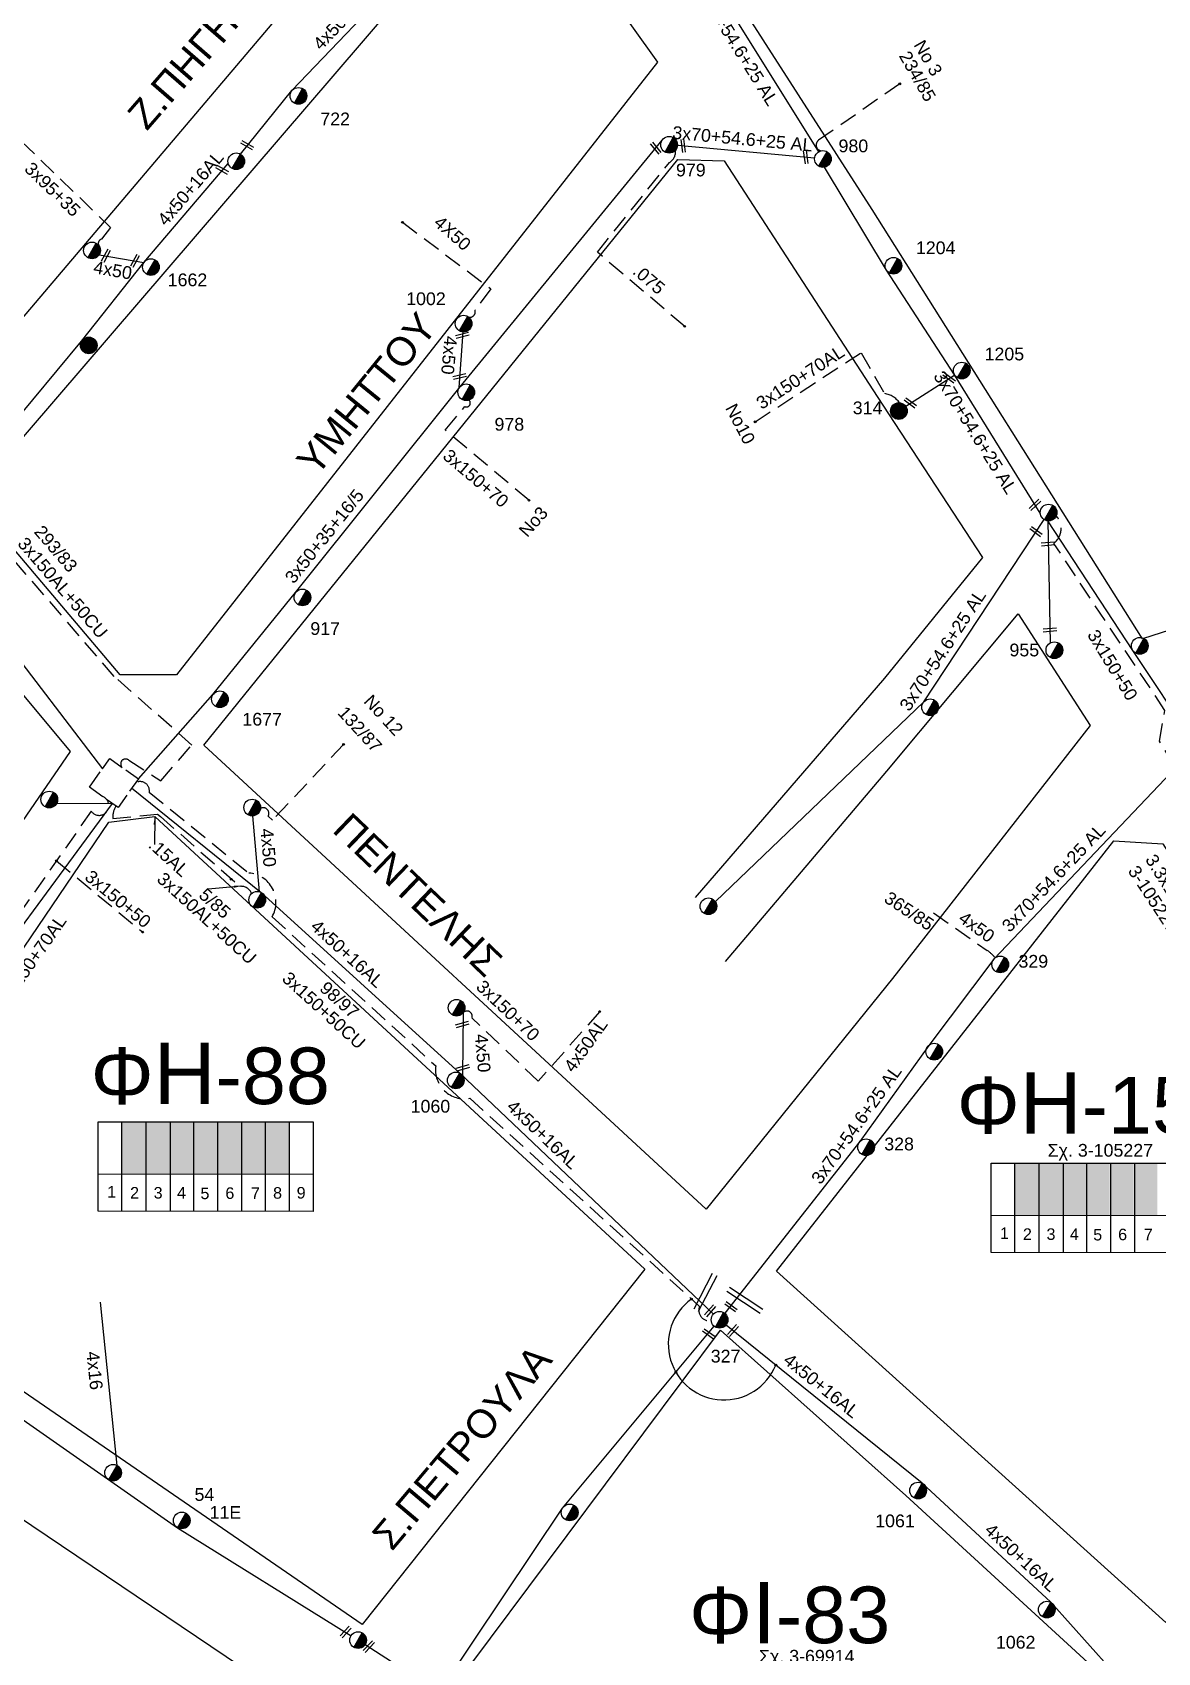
# Model space of a CAD drawing. Header units: millimetres. Extents: x 7477 to 9676, y 1828 to 2857.
# Drawn here: x 8327.7 to 8486.6, y 2228.9 to 2457.9 of the extents above; entities that cross this region are included whole.
import ezdxf
from ezdxf.enums import TextEntityAlignment as Align

# ---------------------------------------------------------------- set-up
doc = ezdxf.new("R2010")
doc.units = ezdxf.units.MM
doc.linetypes.add('DASHED', pattern=[19.05, 12.7, -6.35])
for name, color, linetype, lineweight in [('.075', 7, 'Continuous', 30), ('3x150+50', 7, 'Continuous', 30), ('3x150+50CU', 7, 'Continuous', 30), ('3x150+70', 7, 'Continuous', 30), ('3x150+70AL', 7, 'DASHED', 30), ('3x150AL+50CU', 7, 'Continuous', 30), ('3x38+23', 7, 'Continuous', 30), ('3X48+38', 7, 'Continuous', 30), ('3x50+35+13_5', 7, 'Continuous', 30), ('3x50+35+16_5', 7, 'SYN_LINE', 30), ('3x70+54.6+25 AL', 7, 'SYN_LINE', 30), ('3x95+35', 7, 'Continuous', 30), ('4x16', 7, 'Continuous', 30), ('4x50', 7, 'Continuous', 30), ('4x50+16AL', 7, 'Continuous', 30), ('4x50AL', 7, 'Continuous', 30), ('text διευθύνσεων', 250, 'Continuous', 30), ('Υπόβαθρο ΔΕΗ', 7, 'Continuous', 30)]:
    doc.layers.add(name, color=color, linetype=linetype, lineweight=lineweight)
for name, color, linetype in [('3x50+35CU', 7, 'Continuous'), ('Pillar OTE', 7, 'Continuous'), ('TEXT ΚΑΛΩΔΙΩΝ', 7, 'Continuous'), ('Άγνωστα', 7, 'Continuous'), ('ΑΓΝΩΣΤΟ ΥΠΟΓΕΙΟ ΚΑΛΩΔΙΟ', 7, 'DASHED'), ('Επιγραφές - Σχήματα', 7, 'Continuous'), ('Καλώδια ΧΤ   3x150AL+50CU', 7, 'DASHED'), ('Μηχανική τομή', 7, 'Continuous'), ('Περίπτερο', 7, 'Continuous'), ('Στύλος Ξύλινος', 7, 'Continuous'), ('Στύλος Ξύλινος @ 1', 7, 'Continuous'), ('Στύλος ΦΜ', 7, 'Continuous'), ('Στύλος ΦΜ @ 1', 7, 'Continuous'), ('Συνδέσεις', 7, 'Continuous'), ('Τομή', 7, 'Continuous')]:
    doc.layers.add(name, color=color, linetype=linetype)
doc.styles.add('arial', font='ARIAL.TTF')
doc.styles.get("Standard").update_dxf_attribs({"font": 'ARIAL.TTF'})
doc.linetypes.add('SYN_LINE', pattern='A,0.5,-0.0001,["/\\/\\/\\/",Standard,S=0.1,R=0,X=0,Y=-0.05],-0.25', length=0.7501)
doc.dimstyles.new('ISO-25', dxfattribs={"dimtxt": 2.5, "dimasz": 2.5, "dimexe": 1.25, "dimexo": 0.625, "dimtad": 1, "dimtxsty": 'Standard', "dimcen": 2.5, "dimadec": 0, "dimazin": 0, "dimtfac": 1, "dimtmove": 0, "dimatfit": 3, "dimfxl": 1, "dimarcsym": 0})

# ---------------------------------------------------------------- blocks, each defined once
blk = doc.blocks.new('ΥΠΑΡΧΩΝ ΤΣΙΜΕΝΤΕΝΙΟΣ ΣΤΥΛΟΣ')
at = {"layer": 'Στύλος ΦΜ'}
blk.add_hatch(color=7, dxfattribs=at).paths.add_polyline_path([(-1.29, -2.28, 0.574793), (2.62, 0, 0.268822), (1.3, 2.27)])
at = {"layer": 'Στύλος ΦΜ', "color": 7}
blk.add_line((-1.29, -2.28), (1.3, 2.27), dxfattribs=at)
blk.add_circle((0, 0), 2.62, dxfattribs=at)
at = {"layer": 'Στύλος ΦΜ', "flags": 4}
for tag, p in [('ΑΡΙΘΜΟΣ', (-4.68, 8.05)), ('ΤΥΠΟΣ', (-4.91, 3.03))]:
    blk.add_attdef(tag, p, '', height=4, dxfattribs=at)
blk = doc.blocks.new('ΥΠΑΡΧΩΝ ΞΥΛΙΝΟΣ ΣΤΥΛΟΣ')
at = {"layer": 'Στύλος Ξύλινος'}
h = blk.add_hatch(color=7, dxfattribs=at)
h.paths.add_polyline_path([(-2.62, 0, 0.270008), (-1.29, -2.28), (1.3, 2.27, 0.576266)])
h.paths.add_polyline_path([(-1.29, -2.28, 0.574793), (2.62, 0, 0.268822), (1.3, 2.27)])
at = {"layer": 'Στύλος Ξύλινος', "color": 7}
blk.add_line((-1.29, -2.28), (1.3, 2.27), dxfattribs=at)
blk.add_circle((0, 0), 2.62, dxfattribs=at)
at = {"layer": 'Στύλος Ξύλινος', "flags": 4}
for tag, p in [('ΑΡΙΘΜΟΣ', (-4.91, 8.6)), ('ΤΥΠΟΣ', (-4.85, 3.39))]:
    blk.add_attdef(tag, p, '', height=4, dxfattribs=at)
blk = doc.blocks.new('PILLAR YPOSTATHMOU')
at = {"layer": 'Περίπτερο', "ltscale": 40}
for points in [[(540.43, 2525.12), (540.43, 2526.01), (541.51, 2526.01)], [(541.82, 2526.01), (542.91, 2526.01), (542.91, 2524.95)], [(541.59, 2523.53), (540.43, 2523.53), (540.43, 2524.86)], [(542.91, 2524.59), (542.91, 2523.53), (541.92, 2523.53)]]:
    blk.add_lwpolyline(points, dxfattribs=at)
blk = doc.blocks.new('_ΣΥΝΔΕΣΗ')
at = {"layer": 'Συνδέσεις', "linetype": 'SYN_LINE', "ltscale": 40}
blk.add_hatch(color=256, dxfattribs=at).paths.add_polyline_path([(0.5, -0.01, 1), (-0.5, -0.01, 1)])
at = {"layer": 'Συνδέσεις'}
blk.add_circle((0, -0.01), 0.5, dxfattribs=at)
blk = doc.blocks.new('ΤΟΜΗ')
at = {"layer": 'Τομή', "ltscale": 40}
for p, q in [((-5.68, 0), (17.06, 0)), ((-5.68, -2.77), (17.06, -2.77))]:
    blk.add_line(p, q, dxfattribs=at)
blk = doc.blocks.new('ΜΗΧΑΝΙΚΗ ΤΟΜΗ')
at = {"layer": 'Μηχανική τομή', "ltscale": 40}
for p, q in [((-1.89, 0.78), (5.69, 0.78)), ((-1.89, -0.77), (5.69, -0.77))]:
    blk.add_line(p, q, dxfattribs=at)

msp = doc.modelspace()

# ---------------------------------------------------------------- hatches: boundary and pattern name
at = {"layer": 'Καλώδια ΧΤ   3x150AL+50CU', "linetype": 'DASHED', "lineweight": -3, "ltscale": 0.2}
h = msp.add_hatch(color=27, dxfattribs=at)
h.dxf.hatch_style = 1
h.paths.add_polyline_path([(8343.74, 2303.93), (8340.3, 2303.93), (8340.3, 2296.57), (8343.74, 2296.57)])
h = msp.add_hatch(color=6, dxfattribs=at)
h.dxf.hatch_style = 1
h.paths.add_polyline_path([(8343.74, 2296.57), (8347.18, 2296.57), (8347.18, 2303.93), (8343.74, 2303.93)])
h = msp.add_hatch(color=5, dxfattribs=at)
h.dxf.hatch_style = 1
h.paths.add_polyline_path([(8350.48, 2303.93), (8347.18, 2303.93), (8347.18, 2296.57), (8350.48, 2296.56)])
h = msp.add_hatch(color=30, dxfattribs=at)
h.dxf.hatch_style = 1
h.paths.add_polyline_path([(8353.78, 2303.93), (8350.48, 2303.93), (8350.48, 2296.56), (8353.78, 2296.56)])
h = msp.add_hatch(color=133, dxfattribs=at)
h.dxf.hatch_style = 1
h.paths.add_polyline_path([(8357.16, 2303.93), (8353.87, 2303.93), (8353.86, 2296.56), (8357.16, 2296.56)])
h = msp.add_hatch(color=1, dxfattribs=at)
h.dxf.hatch_style = 1
h.paths.add_polyline_path([(8360.5, 2303.93), (8357.2, 2303.93), (8357.2, 2296.56), (8360.5, 2296.56)])
h = msp.add_hatch(color=62, dxfattribs=at)
h.dxf.hatch_style = 1
h.paths.add_polyline_path([(8363.89, 2303.92), (8360.59, 2303.92), (8360.59, 2296.56), (8363.89, 2296.55)])
h = msp.add_hatch(color=151, dxfattribs=at)
h.dxf.hatch_style = 1
h.paths.add_polyline_path([(8469.87, 2298.09), (8466.43, 2298.09), (8466.43, 2290.73), (8469.87, 2290.73)])
h = msp.add_hatch(color=27, dxfattribs=at)
h.dxf.hatch_style = 1
h.paths.add_polyline_path([(8469.87, 2290.73), (8473.31, 2290.73), (8473.31, 2298.09), (8469.87, 2298.09)])
h = msp.add_hatch(color=85, dxfattribs=at)
h.dxf.hatch_style = 1
h.paths.add_polyline_path([(8476.55, 2298.1), (8473.25, 2298.1), (8473.25, 2290.73), (8476.55, 2290.73)])
h = msp.add_hatch(color=30, dxfattribs=at)
h.dxf.hatch_style = 1
h.paths.add_polyline_path([(8479.85, 2298.09), (8476.55, 2298.09), (8476.55, 2290.73), (8479.85, 2290.72)])
h = msp.add_hatch(color=6, dxfattribs=at)
h.dxf.hatch_style = 1
h.paths.add_polyline_path([(8483.23, 2298.09), (8479.93, 2298.09), (8479.93, 2290.72), (8483.23, 2290.72)])
h = msp.add_hatch(color=173, dxfattribs=at)
h.dxf.hatch_style = 1
h.paths.add_polyline_path([(8486.57, 2298.09), (8483.27, 2298.09), (8483.27, 2290.72), (8486.57, 2290.72)])

# ---------------------------------------------------------------- linework, layer by layer
at = {"layer": '.075', "color": 27, "linetype": 'DASHED', "lineweight": -3, "ltscale": 0.2}
msp.add_lwpolyline([(8419.81, 2416.35), (8407.47, 2426.82), (8417.65, 2439.5, 0.307227), (8418.5, 2441.24, 0.116815)], format="xyb", dxfattribs=at)
at = {"layer": '3x150+50', "color": 62, "linetype": 'DASHED', "lineweight": -3, "ltscale": 0.2}
msp.add_lwpolyline([(8506.03, 2345.66), (8496.74, 2339.9), (8491.7, 2348.04, -0.344717), (8491.03, 2351.01), (8486.87, 2357.73), (8487.66, 2362.07), (8471.95, 2385.68, 0.44109), (8472.3, 2389.56, -1.087891)], format="xyb", dxfattribs=at)
at = {"layer": '3x150+50', "color": 133, "linetype": 'DASHED', "lineweight": -3, "ltscale": 0.2}
msp.add_lwpolyline([(8331.05, 2340.82), (8343.24, 2330.74)], dxfattribs=at)
at = {"layer": '3x150+50CU', "color": 62, "linetype": 'DASHED', "lineweight": -3, "ltscale": 0.2}
msp.add_lwpolyline([(8342.21, 2351.82, -0.640999), (8344.17, 2350.54), (8358.25, 2339.09, -0.551169), (8361.52, 2332.9), (8384.64, 2311.85, 0.512086), (8389.47, 2307.26), (8421.9, 2277.85, 0.57093), (8423.56, 2275.81, -3.77509)], format="xyb", dxfattribs=at)
at = {"layer": '3x150+70', "color": 27, "linetype": 'DASHED', "lineweight": -3, "ltscale": 0.2}
msp.add_lwpolyline([(8397.81, 2391.77), (8385.98, 2401.69), (8388.75, 2405, 0.836604), (8389.35, 2405.92, 153.0435)], format="xyb", dxfattribs=at)
at = {"layer": '3x150+70', "color": 1, "linetype": 'DASHED', "lineweight": -3, "ltscale": 0.2}
msp.add_lwpolyline([(8399.13, 2309.68), (8389.75, 2318.61, 0.786502), (8388.57, 2319.4, -1.154712)], format="xyb", dxfattribs=at)
at = {"layer": '3x150+70AL', "color": 62, "linetype": 'DASHED', "lineweight": -3, "ltscale": 0.2}
msp.add_lwpolyline([(8429.76, 2402.86), (8444.72, 2412.61), (8448.07, 2406.84, -0.209604), (8450.14, 2405.55, 24.74317)], format="xyb", dxfattribs=at)
at = {"layer": '3x150+70AL', "color": 133, "linetype": 'DASHED', "lineweight": -3, "ltscale": 0.2}
msp.add_lwpolyline([(8337.6, 2349.89, -1.338966), (8335.97, 2347.82), (8315.14, 2318.15), (8295.81, 2288.27, 1.25461), (8296.42, 2287.19, 0.379459)], format="xyb", dxfattribs=at)
at = {"layer": '3x150AL+50CU', "color": 30, "linetype": 'DASHED', "lineweight": -3, "ltscale": 0.2}
msp.add_lwpolyline([(8340.35, 2354.02, -0.979304), (8341.27, 2355.04), (8345.81, 2352.12), (8350.2, 2357.18), (8339.23, 2366.86), (8319.45, 2389.83, 0.354219), (8317.6, 2391.69, -1.679576)], format="xyb", dxfattribs=at)
at = {"layer": '3x150AL+50CU', "color": 1, "linetype": 'DASHED', "lineweight": -3, "ltscale": 0.2}
msp.add_lwpolyline([(8339.45, 2348.57, 0.16058), (8339.03, 2346.79), (8345.32, 2347.41), (8345.75, 2347.08), (8356.99, 2337.21, -0.333712), (8358.64, 2336.19)], format="xyb", dxfattribs=at)
at = {"layer": '3x38+23', "color": 5, "linetype": 'Continuous', "lineweight": -3, "ltscale": 0.2}
msp.add_lwpolyline([(8338.95, 2348.93), (8315.39, 2317), (8296.71, 2287.07)], dxfattribs=at)
at = {"layer": '3X48+38', "color": 6, "linetype": 'Continuous', "lineweight": -3, "ltscale": 0.2}
msp.add_lwpolyline([(8277.39, 2434.04), (8288.74, 2414.89), (8308.36, 2390.4), (8322.8, 2373.15), (8337.54, 2353.82)], dxfattribs=at)
at = {"layer": '3x50+35+13_5', "color": 5, "linetype": 'Continuous', "lineweight": -3, "ltscale": 0.2}
for points in [[(8296.81, 2285.1), (8322.05, 2264.81), (8348.18, 2246.58), (8372.67, 2231.31)], [(8374.67, 2230.07), (8384.22, 2223.91)]]:
    msp.add_lwpolyline(points, dxfattribs=at)
at = {"layer": '3x50+35+16_5', "color": 27, "linetype": 'Continuous', "lineweight": -3, "ltscale": 0.2}
msp.add_lwpolyline([(8342.63, 2352.41), (8353.17, 2364.3), (8364.85, 2378.75), (8388.07, 2407.82), (8416.63, 2442.67)], dxfattribs=at)
at = {"layer": '3x50+35CU', "color": 1, "linetype": 'DASHED', "lineweight": -3, "ltscale": 0.2}
msp.add_lwpolyline([(8371.62, 2357.26), (8361.59, 2346.57), (8360.97, 2347.15, 0.757762), (8359.88, 2348.21, -225.868727)], format="xyb", dxfattribs=at)
at = {"layer": '3x70+54.6+25 AL', "color": 62, "linetype": 'SYN_LINE', "lineweight": -3, "ltscale": 15}
for points in [[(8419.05, 2472.58), (8438.72, 2441)], [(8470.05, 2389.95), (8457.94, 2409.5), (8448.32, 2424.28), (8439.54, 2438.84)], [(8424.14, 2335.06), (8453.58, 2363.28), (8470.58, 2389.06)], [(8471.1, 2388.87), (8471.44, 2371.6)], [(8491.63, 2357.73), (8483.11, 2370.56), (8471.1, 2388.87)]]:
    msp.add_lwpolyline(points, dxfattribs=at)
at = {"layer": '3x70+54.6+25 AL', "color": 27, "linetype": 'SYN_LINE', "lineweight": -3, "ltscale": 15}
msp.add_lwpolyline([(8438.17, 2440.1), (8418.78, 2441.9)], dxfattribs=at)
at = {"layer": '3x70+54.6+25 AL', "color": 6, "linetype": 'SYN_LINE', "lineweight": -3, "ltscale": 15}
msp.add_lwpolyline([(8491.25, 2356.16), (8463.46, 2326.9), (8454.28, 2314.73), (8444.55, 2301.14), (8425.46, 2276.89)], dxfattribs=at)
at = {"layer": '3x95+35', "color": 30, "linetype": 'DASHED', "lineweight": -3, "ltscale": 0.2}
msp.add_lwpolyline([(8326.12, 2442.48), (8338.7, 2430.32), (8337.4, 2428.67, 0.515205), (8337.1, 2427.68, 22.399279)], format="xyb", dxfattribs=at)
at = {"layer": '4x16', "color": 5, "linetype": 'SYN_LINE', "lineweight": -3, "ltscale": 15}
msp.add_lwpolyline([(8339.63, 2255.37), (8337.28, 2278.46)], dxfattribs=at)
at = {"layer": '4x50', "color": 27, "linetype": 'DASHED', "lineweight": -3, "ltscale": 0.2}
msp.add_lwpolyline([(8379.94, 2431.05), (8392.42, 2421.67), (8390.17, 2418.68, -0.581441), (8389.32, 2417.64, 2.228034)], format="xyb", dxfattribs=at)
at = {"layer": '4x50', "color": 30, "linetype": 'Continuous', "lineweight": -3, "ltscale": 0.2}
msp.add_lwpolyline([(8337.08, 2426.46), (8343.42, 2425.36)], dxfattribs=at)
at = {"layer": '4x50', "color": 27, "linetype": 'Continuous', "lineweight": -3, "ltscale": 0.2}
msp.add_lwpolyline([(8387.97, 2407.7), (8388.5, 2415.55)], dxfattribs=at)
at = {"layer": '4x50', "color": 62, "linetype": 'Continuous', "lineweight": -3, "ltscale": 0.2}
msp.add_lwpolyline([(8457.97, 2409.45), (8451.06, 2405.01)], dxfattribs=at)
at = {"layer": '4x50', "color": 1, "linetype": 'Continuous', "lineweight": -3, "ltscale": 0.2}
for points in [[(8359.72, 2336.44), (8358.81, 2347.17)], [(8388.46, 2310.42), (8388.57, 2319.4)]]:
    msp.add_lwpolyline(points, dxfattribs=at)
at = {"layer": '4x50', "color": 6, "linetype": 'DASHED', "lineweight": -3, "ltscale": 0.2}
msp.add_lwpolyline([(8454.95, 2333.48), (8462.56, 2328.15, -0.074704), (8463.66, 2327.11, -49.19967)], format="xyb", dxfattribs=at)
at = {"layer": '4x50+16AL', "color": 30, "linetype": 'Continuous', "lineweight": -3, "ltscale": 0.2}
for points in [[(8357.05, 2440.7), (8364.33, 2449.66), (8380.76, 2466.87)], [(8317.35, 2393.55), (8334.6, 2414.25), (8343.42, 2425.36), (8355.32, 2439.37)]]:
    msp.add_lwpolyline(points, dxfattribs=at)
at = {"layer": '4x50+16AL', "color": 1, "linetype": 'Continuous', "lineweight": -3, "ltscale": 0.2}
msp.add_lwpolyline([(8341.68, 2351.14), (8360, 2336.33), (8388.05, 2310.81), (8423.88, 2276.77)], dxfattribs=at)
at = {"layer": '4x50+16AL', "color": 62, "linetype": 'Continuous', "lineweight": -3, "ltscale": 0.2}
for points in [[(8385.8, 2224.29), (8402.55, 2249.33), (8423.98, 2275.06)], [(8482.65, 2223.63), (8471.55, 2236.03), (8453.38, 2252.86), (8425.65, 2275.22)]]:
    msp.add_lwpolyline(points, dxfattribs=at)
at = {"layer": '4x50AL', "color": 1, "linetype": 'DASHED', "lineweight": -3, "ltscale": 0.2}
msp.add_lwpolyline([(8407.8, 2319.51), (8399.13, 2309.68)], dxfattribs=at)
at = {"layer": 'Pillar OTE', "lineweight": -3, "ltscale": 40}
for points in [[(8336.97, 2291.29), (8336.97, 2303.93), (8367.31, 2303.93), (8367.31, 2291.27), (8336.97, 2291.3)], [(8340.3, 2291.29), (8340.3, 2303.93)], [(8343.74, 2291.29), (8343.74, 2303.93)], [(8347.18, 2291.29), (8347.18, 2303.93)], [(8350.48, 2291.28), (8350.48, 2303.93)], [(8353.86, 2291.28), (8353.87, 2303.93)], [(8357.26, 2291.28), (8357.26, 2303.93)], [(8360.6, 2291.27), (8360.6, 2303.93)], [(8363.99, 2291.27), (8363.99, 2303.93)], [(8336.97, 2296.58), (8367.31, 2296.55)], [(8463.1, 2285.45), (8463.1, 2298.09), (8493.44, 2298.09), (8493.44, 2285.42), (8463.1, 2285.45)], [(8466.43, 2285.45), (8466.43, 2298.09)], [(8469.87, 2285.45), (8469.87, 2298.09)], [(8473.31, 2285.44), (8473.31, 2298.09)], [(8476.61, 2285.44), (8476.61, 2298.09)], [(8479.99, 2285.44), (8479.99, 2298.09)], [(8483.39, 2285.43), (8483.39, 2298.09)], [(8463.1, 2290.74), (8493.44, 2290.71)]]:
    msp.add_lwpolyline(points, dxfattribs=at)
at = {"layer": 'Άγνωστα', "color": 5, "linetype": 'SYN_LINE', "lineweight": -3, "ltscale": 8}
msp.add_lwpolyline([(8331.11, 2348.97), (8338.94, 2348.92)], dxfattribs=at)
at = {"layer": 'ΑΓΝΩΣΤΟ ΥΠΟΓΕΙΟ ΚΑΛΩΔΙΟ', "color": 62, "linetype": 'DASHED', "lineweight": -3, "ltscale": 0.2}
msp.add_lwpolyline([(8450.19, 2450.61), (8438.73, 2442.65, 0.676561), (8439.08, 2441.15, 0.061739)], format="xyb", dxfattribs=at)
at = {"layer": 'Υπόβαθρο ΔΕΗ', "lineweight": -3}
for points in [[(8446.28, 2432.86), (8420.51, 2473.08, 0.28765), (8438.11, 2512.98), (8444.09, 2515.95), (8444.44, 2516.02), (8533.43, 2470.45), (8538.68, 2456.69), (8489.6, 2373.84), (8484.5, 2372.2)], [(8372.03, 2471.57), (8311.15, 2399.78), (8297.29, 2416.67), (8284.4, 2442.68), (8346.06, 2500.58), (8348.59, 2500.42, 0.122658)], [(8405.19, 2468.8), (8415.95, 2453.68), (8348.02, 2367.09), (8340.04, 2367.09), (8318.91, 2392.07), (8382.42, 2466.07, 0.175478)]]:
    msp.add_lwpolyline(points, format="xyb", close=True, dxfattribs=at)
for points in [[(8302.37, 2357.54), (8296.59, 2347.5), (8236.83, 2380.48), (8219.92, 2342.38), (8289.39, 2292.69), (8333.05, 2356.28), (8286.22, 2412.4), (8271.02, 2440.7), (8267.07, 2441.07), (8242.32, 2392.36)], [(8452.98, 2178.48), (8386.96, 2223.7), (8424.85, 2274.48), (8451.07, 2251.13), (8481.87, 2222.82), (8455.26, 2176.97)], [(8365.59, 2221.21), (8302.23, 2263.9), (8269.65, 2219.66), (8332.73, 2174.78)]]:
    msp.add_lwpolyline(points, close=True, dxfattribs=at)
for points in [[(8425.56, 2326.57), (8448.37, 2353.49), (8466.91, 2375.7), (8477.07, 2359.95), (8449.15, 2324.19), (8422.86, 2291.59), (8351.87, 2357.14), (8418.85, 2439.94), (8425.37, 2439.73), (8446.98, 2406.45), (8461.9, 2383.7), (8448.03, 2366.62), (8421.31, 2335.65)], [(8344.95, 2347.06), (8414.18, 2283.1), (8374.26, 2232.89), (8297.39, 2285.71), (8338.44, 2346.27), (8344.95, 2347.06)], [(8432.8, 2282.82), (8480.45, 2343.64), (8487.37, 2343.2), (8520.9, 2290.29), (8506.7, 2265.01), (8487.76, 2233.16), (8432.8, 2282.82)]]:
    msp.add_lwpolyline(points, dxfattribs=at)
msp.add_arc((8425.37, 2272.51), 7.88, 125.8786, 337.9915, dxfattribs=at)

# ---------------------------------------------------------------- block references
at = {"layer": '3x150+50', "lineweight": -3, "ltscale": 0.2, "xscale": 2, "yscale": 2, "rotation": 324.6447365812096}
msp.add_blockref('PILLAR YPOSTATHMOU', (4533.73, -1139.62), dxfattribs=at)
at = {"layer": 'Μηχανική τομή', "lineweight": -3, "zscale": 0.4999999999999997}
for p, xscale, yscale, rotation in [((8358.42, 2441.7), 0.2499999999999461, 0.2499999999999461, 150.5148215912048), ((8416.04, 2441.15), 0.2499999999999461, 0.2499999999999461, 128.9951609833552), ((8419.69, 2441.39), 0.2499999999999461, 0.2499999999999461, 97.28999041039383), ((8436.99, 2439.79), 0.2499999999999461, 0.2499999999999461, 97.28999041039383), ((8354.92, 2438.23), 0.2499999999999461, 0.2499999999999461, 150.5148215912048), ((8337.84, 2425.94), 0.2499999999999461, 0.2499999999999461, 61.3033695725084), ((8341.95, 2425.22), 0.2499999999999461, 0.2499999999999461, 61.3033695725084), ((8388.87, 2415.17), 0.2499999999999461, 0.2499999999999461, 193.7877561699371), ((8388.48, 2409.36), 0.2499999999999461, 0.2499999999999461, 193.7877561699371), ((8457.56, 2408.75), 0.2499999999999462, 0.2499999999999462, 143.5847412514955), ((8452.06, 2405.22), 0.2499999999999462, 0.2499999999999462, 143.5847412514955), ((8469.62, 2391.45), 0.2499999999999462, 0.2499999999999462, 223.2922000823412), ((8469.83, 2387.04), 0.2499999999999462, 0.2499999999999462, 143.5847412514955), ((8471.62, 2385.63), 0.2499999999999462, 0.2499999999999462, 185.3153785275722), ((8471.87, 2373.48), 0.2499999999999462, 0.2499999999999462, 185.3153785275722), ((8388.82, 2317.79), 0.2499999999999462, 0.2499999999999462, 196.363773491825), ((8388.91, 2311.68), 0.2499999999999462, 0.2499999999999462, 196.363773491825), ((8426.73, 2277.5), 0.2499999999999462, 0.2499999999999462, 144.6833840581378), ((8423.71, 2277.59), 0.2499999999999462, 0.2499999999999462, 228.2962509883126), ((8423.62, 2273.67), 0.2499999999999462, 0.2499999999999462, 144.6833840581378), ((8426.96, 2274.8), 0.2499999999999462, 0.2499999999999462, 228.2962509883126), ((8372.23, 2232.18), 0.2499999999999463, 0.2499999999999463, 226.8772643939631), ((8375.51, 2230.12), 0.2499999999999463, 0.2499999999999463, 226.8772643939631)]:
    msp.add_blockref('ΜΗΧΑΝΙΚΗ ΤΟΜΗ', p, dxfattribs=dict(at, xscale=xscale, yscale=yscale, rotation=rotation))
at = {"layer": 'Στύλος Ξύλινος @ 1', "lineweight": -3, "ltscale": 40, "xscale": 0.4499999999998181, "yscale": 0.4499999999998181, "zscale": 0.4499999999998181}
msp.add_blockref('ΥΠΑΡΧΩΝ ΞΥΛΙΝΟΣ ΣΤΥΛΟΣ', (8335.62, 2413.66), dxfattribs=at)
at = {"layer": 'Στύλος Ξύλινος @ 1', "lineweight": -3, "ltscale": 40}
ref = msp.add_blockref('ΥΠΑΡΧΩΝ ΞΥΛΙΝΟΣ ΣΤΥΛΟΣ', (8450.07, 2404.38), dxfattribs=dict(at, xscale=0.4499999999997342, yscale=0.4499999999997342, zscale=0.4499999999997342))
ref.add_attrib('ΤΥΠΟΣ', '314', (8443.55, 2403.93), dxfattribs={"layer": 'Στύλος Ξύλινος', "height": 1.8, "rotation": 360, "flags": 4})
at = {"layer": 'Στύλος ΦΜ @ 1', "lineweight": -3, "ltscale": 40}
ref = msp.add_blockref('ΥΠΑΡΧΩΝ ΤΣΙΜΕΝΤΕΝΙΟΣ ΣΤΥΛΟΣ', (8365.25, 2448.92), dxfattribs=dict(at, xscale=0.449999999999925, yscale=0.449999999999925, zscale=0.449999999999925))
ref.add_attrib('ΤΥΠΟΣ', '722', (8368.33, 2444.76), dxfattribs={"layer": 'Στύλος ΦΜ', "height": 1.8, "flags": 4})
ref = msp.add_blockref('ΥΠΑΡΧΩΝ ΤΣΙΜΕΝΤΕΝΙΟΣ ΣΤΥΛΟΣ', (8417.61, 2442.01), dxfattribs=dict(at, xscale=0.4499999999997696, yscale=0.4499999999997696, zscale=0.4499999999997696))
ref.add_attrib('ΤΥΠΟΣ', '979', (8418.58, 2437.54), dxfattribs={"layer": 'Στύλος ΦΜ', "height": 1.8, "rotation": 360, "flags": 4})
for p, xscale, yscale, zscale in [((8356.46, 2439.68), 0.4499999999998181, 0.4499999999998181, 0.4499999999998181), ((8336.08, 2427.08), 0.4499999999998181, 0.4499999999998181, 0.4499999999998181), ((8471.22, 2390.04), 0.4499999999998181, 0.4499999999998181, 0.4499999999998181), ((8484.1, 2371.2), 0.449999999999818, 0.449999999999818, 0.449999999999818), ((8454.48, 2362.52), 0.4499999999998181, 0.4499999999998181, 0.4499999999998181), ((8330.05, 2349.48), 0.4499999999998182, 0.4499999999998182, 0.4499999999998182), ((8358.71, 2348.35), 0.4499999999998182, 0.4499999999998182, 0.4499999999998182), ((8359.42, 2335.31), 0.4499999999998181, 0.4499999999998181, 0.4499999999998181), ((8423.16, 2334.39), 0.4499999999998181, 0.4499999999998181, 0.4499999999998181), ((8387.59, 2320.06), 0.4499999999998181, 0.4499999999998181, 0.4499999999998181), ((8455.06, 2313.85), 0.4499999999998181, 0.4499999999998181, 0.4499999999998181), ((8339.05, 2254.35), 0.4499999999998181, 0.4499999999998181, 0.4499999999998181), ((8403.56, 2248.73), 0.4499999999998181, 0.4499999999998181, 0.4499999999998181), ((8373.67, 2230.69), 0.4499999999998181, 0.4499999999998181, 0.4499999999998181)]:
    msp.add_blockref('ΥΠΑΡΧΩΝ ΤΣΙΜΕΝΤΕΝΙΟΣ ΣΤΥΛΟΣ', p, dxfattribs=dict(at, xscale=xscale, yscale=yscale, zscale=zscale))
ref = msp.add_blockref('ΥΠΑΡΧΩΝ ΤΣΙΜΕΝΤΕΝΙΟΣ ΣΤΥΛΟΣ', (8439.34, 2440), dxfattribs=dict(at, xscale=0.4499999999998181, yscale=0.4499999999998181, zscale=0.4499999999998181))
ref.add_attrib('ΤΥΠΟΣ', '980', (8441.54, 2440.95), dxfattribs={"layer": 'Στύλος ΦΜ', "height": 1.8, "flags": 4})
ref = msp.add_blockref('ΥΠΑΡΧΩΝ ΤΣΙΜΕΝΤΕΝΙΟΣ ΣΤΥΛΟΣ', (8449.3, 2424.92), dxfattribs=dict(at, xscale=0.4499999999998065, yscale=0.4499999999998065, zscale=0.4499999999998065))
ref.add_attrib('ΤΥΠΟΣ', '1204', (8452.47, 2426.55), dxfattribs={"layer": 'Στύλος ΦΜ', "height": 1.8, "flags": 4})
ref = msp.add_blockref('ΥΠΑΡΧΩΝ ΤΣΙΜΕΝΤΕΝΙΟΣ ΣΤΥΛΟΣ', (8344.41, 2424.73), dxfattribs=dict(at, xscale=0.4499999999998426, yscale=0.4499999999998426, zscale=0.4499999999998426))
ref.add_attrib('ΤΥΠΟΣ', '1662', (8346.77, 2422.02), dxfattribs={"layer": 'Στύλος ΦΜ', "height": 1.8, "flags": 4})
ref = msp.add_blockref('ΥΠΑΡΧΩΝ ΤΣΙΜΕΝΤΕΝΙΟΣ ΣΤΥΛΟΣ', (8388.58, 2416.73), dxfattribs=dict(at, xscale=0.4499999999998682, yscale=0.4499999999998682, zscale=0.4499999999998682))
ref.add_attrib('ΤΥΠΟΣ', '1002', (8380.46, 2419.35), dxfattribs={"layer": 'Στύλος ΦΜ', "height": 1.8, "flags": 4})
ref = msp.add_blockref('ΥΠΑΡΧΩΝ ΤΣΙΜΕΝΤΕΝΙΟΣ ΣΤΥΛΟΣ', (8458.95, 2410.1), dxfattribs=dict(at, xscale=0.4499999999998311, yscale=0.4499999999998311, zscale=0.4499999999998311))
ref.add_attrib('ΤΥΠΟΣ', '1205', (8462.17, 2411.54), dxfattribs={"layer": 'Στύλος ΦΜ', "height": 1.8, "flags": 4})
ref = msp.add_blockref('ΥΠΑΡΧΩΝ ΤΣΙΜΕΝΤΕΝΙΟΣ ΣΤΥΛΟΣ', (8388.94, 2407.03), dxfattribs=dict(at, xscale=0.4499999999998683, yscale=0.4499999999998683, zscale=0.4499999999998683))
ref.add_attrib('ΑΡΙΘΜΟΣ', '978', (8392.94, 2401.61), dxfattribs={"layer": 'Στύλος ΦΜ', "height": 1.8, "flags": 4})
ref = msp.add_blockref('ΥΠΑΡΧΩΝ ΤΣΙΜΕΝΤΕΝΙΟΣ ΣΤΥΛΟΣ', (8365.8, 2378.04), dxfattribs=dict(at, xscale=0.4499999999998652, yscale=0.4499999999998652, zscale=0.4499999999998652))
ref.add_attrib('ΤΥΠΟΣ', '917', (8366.92, 2372.74), dxfattribs={"layer": 'Στύλος ΦΜ', "height": 1.8, "flags": 4})
ref = msp.add_blockref('ΥΠΑΡΧΩΝ ΤΣΙΜΕΝΤΕΝΙΟΣ ΣΤΥΛΟΣ', (8472.03, 2370.58), dxfattribs=dict(at, xscale=0.4499999999999432, yscale=0.4499999999999432, zscale=0.4499999999999432))
ref.add_attrib('ΤΥΠΟΣ', '955', (8465.69, 2369.71), dxfattribs={"layer": 'Στύλος ΦΜ', "height": 1.8, "flags": 4})
ref = msp.add_blockref('ΥΠΑΡΧΩΝ ΤΣΙΜΕΝΤΕΝΙΟΣ ΣΤΥΛΟΣ', (8354.15, 2363.65), dxfattribs=dict(at, xscale=0.4499999999998117, yscale=0.4499999999998117, zscale=0.4499999999998117))
ref.add_attrib('ΤΥΠΟΣ', '1677', (8357.32, 2359.93), dxfattribs={"layer": 'Στύλος ΦΜ', "height": 1.8, "flags": 4})
ref = msp.add_blockref('ΥΠΑΡΧΩΝ ΤΣΙΜΕΝΤΕΝΙΟΣ ΣΤΥΛΟΣ', (8464.39, 2326.17), dxfattribs=dict(at, xscale=0.4499999999998489, yscale=0.4499999999998489, zscale=0.4499999999998489))
ref.add_attrib('ΤΥΠΟΣ', '329', (8466.96, 2325.72), dxfattribs={"layer": 'Στύλος ΦΜ', "height": 1.8, "flags": 4})
ref = msp.add_blockref('ΥΠΑΡΧΩΝ ΤΣΙΜΕΝΤΕΝΙΟΣ ΣΤΥΛΟΣ', (8387.47, 2309.79), dxfattribs=dict(at, xscale=0.4499999999998163, yscale=0.4499999999998163, zscale=0.4499999999998163))
ref.add_attrib('ΤΥΠΟΣ', '1060', (8381.09, 2305.23), dxfattribs={"layer": 'Στύλος ΦΜ', "height": 1.8, "flags": 4})
ref = msp.add_blockref('ΥΠΑΡΧΩΝ ΤΣΙΜΕΝΤΕΝΙΟΣ ΣΤΥΛΟΣ', (8445.43, 2300.35), dxfattribs=dict(at, xscale=0.4499999999998799, yscale=0.4499999999998799, zscale=0.4499999999998799))
ref.add_attrib('ΤΥΠΟΣ', '328', (8448, 2299.9), dxfattribs={"layer": 'Στύλος ΦΜ', "height": 1.8, "flags": 4})
ref = msp.add_blockref('ΥΠΑΡΧΩΝ ΤΣΙΜΕΝΤΕΝΙΟΣ ΣΤΥΛΟΣ', (8424.73, 2275.96), dxfattribs=dict(at, xscale=0.4499999999998637, yscale=0.4499999999998637, zscale=0.4499999999998637))
ref.add_attrib('ΤΥΠΟΣ', '327', (8423.49, 2269.92), dxfattribs={"layer": 'Στύλος ΦΜ', "height": 1.8, "flags": 4})
ref = msp.add_blockref('ΥΠΑΡΧΩΝ ΤΣΙΜΕΝΤΕΝΙΟΣ ΣΤΥΛΟΣ', (8452.79, 2251.83), dxfattribs=dict(at, xscale=0.4499999999997717, yscale=0.4499999999997717, zscale=0.4499999999997717))
ref.add_attrib('ΤΥΠΟΣ', '1061', (8446.72, 2246.64), dxfattribs={"layer": 'Στύλος ΦΜ', "height": 1.8, "flags": 4})
ref = msp.add_blockref('ΥΠΑΡΧΩΝ ΤΣΙΜΕΝΤΕΝΙΟΣ ΣΤΥΛΟΣ', (8348.76, 2247.6), dxfattribs=dict(at, xscale=0.4499999999998001, yscale=0.4499999999998001, zscale=0.4499999999998001))
ref.add_attrib('ΤΥΠΟΣ', '54', (8350.56, 2250.37), dxfattribs={"layer": 'Στύλος ΦΜ', "height": 1.8, "flags": 4})
ref.add_attrib('ΑΡΙΘΜΟΣ', '11E', (8352.69, 2247.83), dxfattribs={"layer": 'Στύλος ΦΜ', "height": 1.8, "flags": 4})
ref = msp.add_blockref('ΥΠΑΡΧΩΝ ΤΣΙΜΕΝΤΕΝΙΟΣ ΣΤΥΛΟΣ', (8470.96, 2235), dxfattribs=dict(at, xscale=0.4499999999998232, yscale=0.4499999999998232, zscale=0.4499999999998232))
ref.add_attrib('ΤΥΠΟΣ', '1062', (8463.77, 2229.49), dxfattribs={"layer": 'Στύλος ΦΜ', "height": 1.8, "flags": 4})
at = {"layer": 'Συνδέσεις', "lineweight": -3, "xscale": 0.25, "yscale": 0.25, "zscale": 0.25}
for p in [(8450.19, 2450.62), (8379.94, 2431.05), (8419.81, 2416.35), (8429.76, 2402.86), (8397.81, 2391.77), (8371.62, 2357.27), (8331.05, 2340.82), (8355.75, 2338.22), (8343.24, 2330.75), (8407.8, 2319.52), (8420.76, 2278.89), (8432.68, 2269.56), (8418.56, 2268.56)]:
    msp.add_blockref('_ΣΥΝΔΕΣΗ', p, dxfattribs=at)
at = {"layer": 'Τομή', "lineweight": -3}
for p, xscale, yscale, zscale, rotation in [((8421.8, 2278.75), 0.2499999999999996, 0.2499999999999996, 0.2499999999999996, 62.6351362840214), ((8427.31, 2279.81), 0.2499999999999997, 0.2499999999999997, 0.2499999999999997, 326.6268211145874)]:
    msp.add_blockref('ΤΟΜΗ', p, dxfattribs=dict(at, xscale=xscale, yscale=yscale, zscale=zscale, rotation=rotation))

# ---------------------------------------------------------------- texts
at = {"lineweight": -3, "ltscale": 30, "char_height": 1.63, "width": 11.2573, "attachment_point": 1}
for s, insert in [('1', (8338.22, 2294.86)), ('2', (8341.46, 2294.72)), ('3', (8344.79, 2294.72)), ('4', (8348.09, 2294.72)), ('5', (8351.4, 2294.64)), ('6', (8354.92, 2294.67)), ('7', (8358.54, 2294.67)), ('8', (8361.66, 2294.7)), ('9', (8364.99, 2294.72)), ('1', (8464.35, 2289.01)), ('2', (8467.59, 2288.88)), ('3', (8470.92, 2288.88)), ('4', (8474.22, 2288.88)), ('5', (8477.52, 2288.8)), ('6', (8481.04, 2288.83)), ('7', (8484.67, 2288.83))]:
    msp.add_mtext(s, dxfattribs=dict(at, insert=insert))
at = {"layer": 'text διευθύνσεων', "color": 7, "lineweight": -3, "ltscale": 40, "char_height": 4, "width": 94.4586, "attachment_point": 1, "style": 'arial'}
for s, insert, rotation in [('Z.ΠHΓHZ', (8340.8, 2446.49), 48.9894), ('YMHTTOY', (8364.69, 2397.51), 50.774), ('ΠENTEΛΗΣ', (8372.63, 2347.91), 316.2411), ('Σ.ΠETPOYΛA', (8375.37, 2245.7), 49.8258)]:
    msp.add_mtext(s, dxfattribs=dict(at, insert=insert, rotation=rotation))
at = {"layer": 'TEXT ΚΑΛΩΔΙΩΝ', "linetype": 'Continuous', "lineweight": -3, "ltscale": 0.2}
for s, rotation, p in [('4x50+16AL', 46.3403, (8372.19, 2460.5)), ('3x70+54.6+25 AL', 301.9128, (8427.12, 2456.22)), ('3x70+54.6+25 AL', 354.7114, (8427.97, 2442.86)), ('3x95+35', 315.9556, (8330.52, 2435.72)), ('4x50+16AL', 49.6246, (8349.99, 2435.87)), ('4x50', 350.1456, (8339.02, 2424.3)), ('.075', 319.675, (8414.77, 2422.99)), ('4x50', 264.7848, (8386.54, 2412.26)), ('3x150+70AL', 33.1086, (8436.13, 2409.16)), ('3x70+54.6+25 AL', 301.7808, (8460.87, 2401.36)), ('3x150+70', 319.675, (8390.31, 2394.88)), ('3x50+35+16/5', 51.3865, (8368.9, 2386.7)), ('3x150AL+50CU', 310.73, (8331.95, 2379.41)), ('3x70+54.6+25 AL', 56.6045, (8456.25, 2370.59)), ('3x150+50', 301.1915, (8480.26, 2368.49)), ('4x50', 274.8286, (8361, 2342.68)), ('3x70+54.6+25 AL', 46.4748, (8471.92, 2338.42)), ('.15AL', 317.6789, (8346.95, 2341.29)), ('3.3x150+50', 301.796, (8489.05, 2335.88)), ('3x150+50', 320.3131, (8339.76, 2335.43)), ('3x150AL+50CU', 317.6789, (8352.3, 2332.71)), ('4x50', 324.0466, (8461.07, 2331.48)), ('3x150+70AL', 54.9366, (8327.77, 2327.05)), ('4x50+16AL', 317.7048, (8372.16, 2327.7)), ('3x150+50CU', 317.6789, (8368.84, 2319.69)), ('3x150+70', 316.4667, (8394.85, 2319.67)), ('4x50AL', 54.3892, (8405.82, 2314.77)), ('4x50', 274.8286, (8391.29, 2313.64)), ('3x70+54.6+25 AL', 54.3892, (8444.06, 2303.55)), ('4x50+16AL', 316.4667, (8399.78, 2302.15)), ('4x16', 275.8144, (8336.46, 2268.78)), ('4x50+16AL', 321.1103, (8439.14, 2266.65)), ('4x50+16AL', 317.1981, (8467.34, 2242.37))]:
    msp.add_text(s, height=1.8, rotation=rotation, dxfattribs=at).set_placement(p, align=Align.MIDDLE_CENTER)
at = {"layer": 'Άγνωστα', "lineweight": -3, "ltscale": 40, "char_height": 1.8, "width": 27.758, "attachment_point": 1, "style": 'arial'}
for s, insert, rotation in [('\\pt14.4;No 3', (8453.66, 2457.03), 299.7999), ('\\pt14.4;234/85', (8451.58, 2455.48), 299.7999), ('\\pt14.4;4X50', (8385.42, 2432.14), 318.3587), ('\\pt14.4;No10', (8427.08, 2405.65), 297.5761), ('\\pt14.4;No3', (8396.22, 2387.62), 48.3862), ('\\pt14.4;293/83', (8329.16, 2388.43), 310.7102), ('\\pt14.4;No 12', (8375.67, 2364.48), 312.5231), ('\\pt14.4;132/87', (8372, 2362.86), 312.5231), ('3-105227', (8483.86, 2340.37), 303.3396), ('5/85', (8352.23, 2337.12), 318.0213), ('365/85', (8448.82, 2336.62), 326.3327), ('98/97', (8369.3, 2323.94), 318.0213)]:
    msp.add_mtext(s, dxfattribs=dict(at, insert=insert, rotation=rotation))
for s, insert in [('Σχ. 3-105227', (8471.08, 2300.81)), ('Σχ. 3-69914', (8430.3, 2229.31))]:
    msp.add_mtext(s, dxfattribs=dict(at, insert=insert))
at = {"layer": 'Υπόβαθρο ΔΕΗ', "lineweight": -3, "char_height": 8, "width": 84.6573, "attachment_point": 1}
for s, insert in [('Φ{\\H1.0833x;H}-88', (8335.88, 2315.1)), ('Φ{\\H1.0833x;H}-153', (8458.23, 2310.95)), ('Φ{\\H1.0833x;I}-83', (8420.42, 2238.92))]:
    msp.add_mtext(s, dxfattribs=dict(at, insert=insert))

# ---------------------------------------------------------------- leaders
at = {"layer": 'Επιγραφές - Σχήματα', "lineweight": -3, "ltscale": 40}
for points in [[(8344.94, 2346.93), (8344.91, 2343.12)], [(8357.13, 2337.26), (8352.48, 2336.81)]]:
    msp.add_leader(points, dimstyle='ISO-25', override={"dimasz": 1, "dimtad": 0}, dxfattribs=at)

doc.saveas('drawing.dxf')
